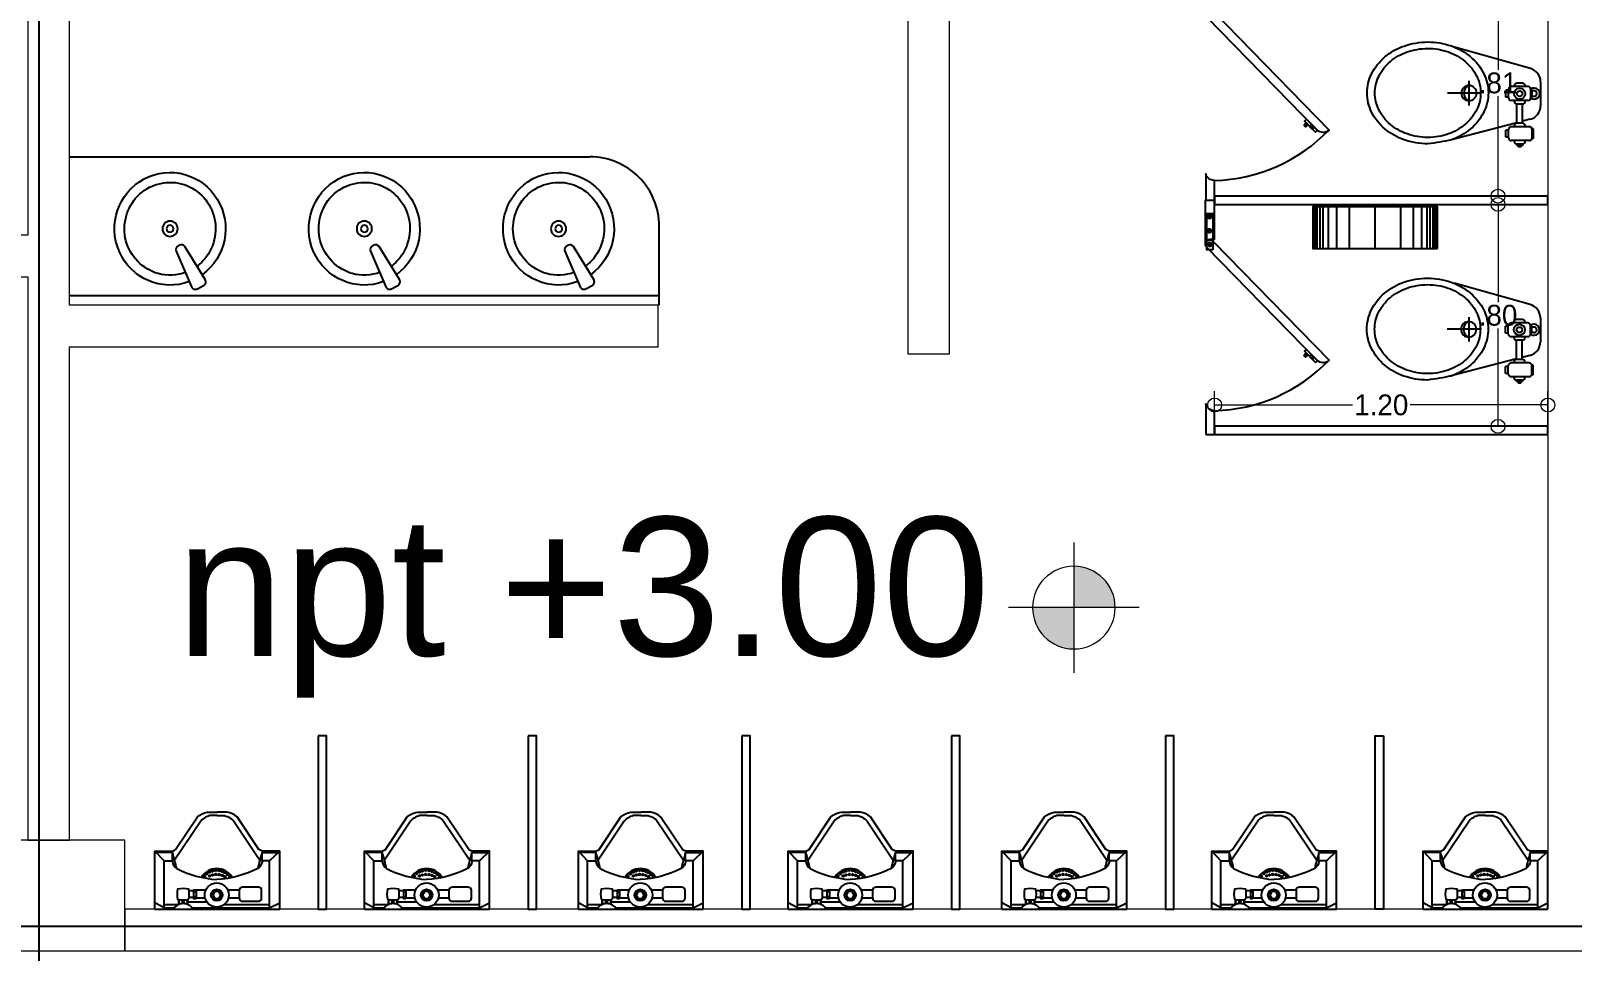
# Model space of a CAD drawing. Header units: millimetres. Extents: x 744843 to 745492, y 2520966 to 2521458.
# Drawn here: x 745448.26 to 745453.82, y 2521101.43 to 2521104.75 of the extents above; entities that cross this region are included whole.
import ezdxf

# ---------------------------------------------------------------- set-up
doc = ezdxf.new("R2010")
doc.units = ezdxf.units.MM
doc.header["$PDMODE"] = 35
doc.header["$PDSIZE"] = 1
for name, color, linetype, lineweight in [('A-Columnas_Secun', 74, 'Continuous', 20), ('A_Cotas_Interiores', 8, 'Continuous', 20), ('A_Muros', 30, 'Continuous', 20), ('A_Niveles', 1, 'Continuous', 20), ('A_Textos', 4, 'Continuous', 20)]:
    doc.layers.add(name, color=color, linetype=linetype, lineweight=lineweight)
for name, color, linetype in [('A_Ejes', 8, 'Continuous'), ('A_Mamparas de Baño', 43, 'Continuous'), ('A_Muebles_fijos', 8, 'Continuous')]:
    doc.layers.add(name, color=color, linetype=linetype)
doc.styles.add('Arial', font='arial.ttf', dxfattribs={"height": 1})
doc.dimstyles.new('EJES', dxfattribs={"dimtxt": 0.25, "dimasz": 0.25, "dimexe": 0.5, "dimexo": 0.25, "dimgap": 0.01, "dimtad": 0, "dimtih": 1, "dimtoh": 1, "dimzin": 4, "dimdsep": 46, "dimtxsty": 'Standard', "dimblk": 'ORIGIN', "dimcen": 0.09, "dimclrd": 8, "dimclre": 8, "dimclrt": 4, "dimadec": 1, "dimazin": 0, "dimtfac": 1, "dimtofl": 0, "dimtmove": 2, "dimatfit": 3, "dimfxl": 0.15, "dimtolj": 1, "dimtzin": 0, "dimlwd": -1, "dimlwe": -1, "dimarcsym": 0})

# ---------------------------------------------------------------- blocks, each defined once
blk = doc.blocks.new('MINGIT')
at = {"layer": 'A_Muebles_fijos'}
for p, q in [((0, 0.2246345831699602), (0, -0.2253654168300382)), ((0.005369542462004162, 0.1913013761150165), (0.02317822662461122, 0.2246345831699602)), ((0.209539640283106, 0.2246345831699602), (0.1741517595040737, 0.1913013761150165)), ((0.005369542462004162, 0.1913013761150165), (0.005369542462004159, 0.1538509522983061)), ((0.0169736821239308, 0.1913013761150165), (0.0169736821239308, 0.1389620768631553)), ((0.2051326990647118, 0.1610936790566821), (0.2051326990647118, 0.2220579225483319)), ((0.209539640283106, 0.1694464220140279), (0.20513269906498, 0.1610936790566821)), ((0.01720861781220573, 0.1384341105555628), (0.03532148158782959, 0.138434110555563)), ((0.01771526491148926, 0.1372195367591027), (0.03532148158782959, 0.1372195367591028)), ((0.02045996857934206, 0.1253539681135453), (0.03405200070130547, 0.1253539681135453)), ((0.02045996857934229, 0.1192487841164914), (0.03405200070130547, 0.1192487841164914)), ((0.1741517595040737, 0.1610936790566821), (0.2051326990647118, 0.1610936790566821)), ((0.005369542462004159, 0.09075179993172744), (0.005369542462004162, 0.001301376115016573)), ((0.0100000000000001, 0.0971392028878203), (0.009999999999999992, 0.09713920288782019)), ((0.01720861781220538, 0.10616864167447), (0.03532148158782959, 0.1061686416744702)), ((0.01771526491148904, 0.1073832154709303), (0.03532148158782959, 0.1073832154709303)), ((0.02697368212393079, 0.1056406753668783), (0.02697368212393081, 0.03726211445683281)), ((0.0397198241206123, 0.043159875075515), (0.0397198241206123, 0.07615443126778654)), ((0.04040622079018323, 0.07615443126778654), (0.04040622079018323, 0.08381714914569993)), ((0.04208825202669945, 0.08381714914569993), (0.04208825202669945, 0.101046028197551)), ((0.04451609625062573, 0.07615443126778654), (0.04451609625062573, 0.08381714914569993)), ((0.06344765974594839, 0.07615443126778654), (0.06344765974594839, 0.08381714914569993)), ((0.06699999999999999, 0.08381714914569993), (0.06699999999999999, 0.101046028197551)), ((0.06755753520639, 0.07615443126778654), (0.06755753520639, 0.08381714914569993)), ((0.06834183943001708, 0.04128520772444322), (0.06834183943001708, 0.07615443126778654)), ((0.005369542462004162, 0.001301376115016573), (0.005369542462004162, -0.1886986238849834)), ((0.01697368212393079, -0.02526243951789975), (0.0169736821239308, -0.1886986238849834)), ((0.0397198241206123, -0.07916508136459022), (0.03971982412061228, -0.04055712284548185)), ((0.06834183943001708, -0.07913801543756205), (0.06834183943001709, -0.03868245549441007)), ((0.1741517595040737, -0.1618245127167601), (0.2051326990647118, -0.1618245127167601)), ((0.2051326990647118, -0.1618245127167601), (0.2051326990647118, -0.2227887562084099)), ((0.209539640283106, -0.1701772556741059), (0.20513269906498, -0.1618245127167601)), ((0.005369542462004162, -0.1886986238849833), (0.02317822662461122, -0.2253654168300382)), ((0.209539640283106, -0.2253654168300382), (0.1741517595040737, -0.1886986238849834))]:
    blk.add_line(p, q, dxfattribs=at)
for points in [[(0, 0.2246345831699602), (0.209539640283106, 0.2246345831699602), (0.209539640283106, 0.1694464220140279, 0.2102343940416156), (0.2155650064119239, 0.1495392838246662), (0.3330447126646856, 0.07097962922337009, -0.1265225922245264), (0.3499999999999996, 0.03548511851759562), (0.3499999999999996, -0.0003654168300389893)], [(0, 0.1913013761150165), (0.1741517595040737, 0.1913013761150165), (0.1741517595040737, 0.1610936790566821), (0.171, 0.1610936790566821, 0.20320085710999), (0.1467485434650939, 0.145723927763326, 0.09934627483768077), (0.1071885292819617, 0.001301376115016573, 6.040532888921631)], [(0.3385650419188533, -0.0003654168300389893), (0.3385650419188533, 0.02029493033050433, 0.1730198413151819), (0.3180609908108352, 0.0589445383315027), (0.1771692137111812, 0.1531015475815722)], [(0, -0.1886986238849834), (0.1741517595040737, -0.1886986238849834), (0.1741517595040737, -0.1618245127167601), (0.171, -0.1618245127167601, -0.20320085710999), (0.1467485434650939, -0.146454761423404, -0.1029455760712306), (0.1071885292819617, 0.001301376115016573, -6.040532888921631)], [(0, -0.2253654168300382), (0.209539640283106, -0.2253654168300382), (0.209539640283106, -0.1701772556741059, -0.2102343940416156), (0.2155650064119239, -0.1502701174847442), (0.3330447126646856, -0.07171046288344807, 0.1265225922245264), (0.3499999999999996, -0.03621595217767359), (0.3499999999999996, -0.0003654168300389893)], [(0.3385650419188533, -0.0003654168300389893), (0.3385650419188533, -0.02102576399058231, -0.1730198413151819), (0.3180609908108352, -0.05967537199158068), (0.1771692137111812, -0.1538323812416502)]]:
    blk.add_lwpolyline(points, format="xyb", dxfattribs=at)
for points in [[(0.0361397309546108, 0.1018000181652122, 0.07539622650638099), (0.07294852107208864, 0.1018000181652122, 0.0800577537104873), (0.07294852107208864, 0.1428027340648209, 0.08594633118016352), (0.0361397309546108, 0.1428027340648209, 0.1041178647785644), (0.0361397309546108, 0.1018000181652122)], [(0.07994371567247321, -0.1486986238849834), (0.07994371567247321, -0.09073989168001728, 0.4142135623730945), (0.0683418394300162, -0.07913801543756205), (0.04051184590511735, -0.07913801543756205, 0.4142135623730883), (0.02890996966266034, -0.09073989168001728), (0.02890996966266034, -0.1486986238849834, 0.4142135623730948), (0.04051184590511735, -0.1603005001274387), (0.0683418394300162, -0.1603005001274422, 0.4142135623731026)]]:
    blk.add_lwpolyline(points, format="xyb", close=True, dxfattribs=at)
for points in [[(0.03725308639907325, 0.07615443126778654), (0.03725308639907325, 0.08381714914569993), (0.07071066959750087, 0.08381714914569993), (0.07071066959750087, 0.07615443126778654)], [(0.05135060217938107, 0.01572585340237642), (0.03885863841221564, 0.00851361475869472), (0.03885863841221564, -0.005910862528661576), (0.05135060217938107, -0.01312310117234328), (0.06384256594654562, -0.005910862528661576), (0.06384256594654562, 0.00851361475869472)]]:
    blk.add_lwpolyline(points, close=True, dxfattribs=at)
for centre, radius in [((0.05135060217938107, 0.001301376115016573), 0.04344431992192291), ((0.05135060217938107, 0.001301376115016573), 0.02094403933927975), ((0.05135060217938107, 0.001301376115016573), 0.01758310564695907), ((0.1197310221555146, 0.02667478290229974), 0.003), ((0.1200844801470465, 0.0457775867211343), 0.002999999999999999), ((0.123472181229127, 0.01655298587870935), 0.003), ((0.125396513061825, 0.004495465850110736), 0.003), ((0.1283528346134739, 0.03697748985930915), 0.003), ((0.1346505818073508, 0.02667478290229974), 0.003), ((0.1383917408809631, 0.01655298587870935), 0.003), ((0.1403160727136611, 0.004495465850110736), 0.003), ((0.1167508271903556, -0.04585623256873306), 0.002999999999999999), ((0.1177469521646245, -0.02786236099528994), 0.003), ((0.1222137131040186, -0.01803916941051775), 0.003), ((0.1248113280267195, -0.007565419226643999), 0.003), ((0.1256367755165423, -0.03768021197774052), 0.003), ((0.1326665118164606, -0.02786236099528994), 0.003), ((0.1371332727558547, -0.01803916941051775), 0.003), ((0.1397308876785556, -0.007565419226643999), 0.003)]:
    blk.add_circle(centre, radius, dxfattribs=at)
for centre, radius, start, end in [((-0.01975686792350476, 0.1223013761150168), 0.04033252107426701, 299.3306944320528, 60.66930556794681), ((-0.01390224432079123, 0.8745535501453318), 0.7463251932487088, 282.4305319102271, 287.0666889855602), ((0.08156517530906854, 0.001301376115016795), 0.06496217427420088, 301.7545607955694, 57.79255431661726), ((-0.01390224432079123, -0.8752843838054097), 0.7463251932487088, 72.93331101443978, 77.56946808977287)]:
    blk.add_arc(centre, radius, start, end, dxfattribs=at)
blk = doc.blocks.new('niveles')
at = {"layer": 'A_Niveles'}
h = blk.add_hatch(color=256, dxfattribs=at)
h.paths.add_polyline_path([(-0.4383139003582898, 0.1738469321280718), (-0.2893174949567765, 0.1738469321280718), (-0.2893174949567765, 0.3228433375295851, 0.4142135623730951)])
h.paths.add_polyline_path([(-0.1403210895552633, 0.1738469321280718), (-0.2893174949567765, 0.1738469321280718), (-0.2893174949567765, 0.02485052672655855, 0.414213562373095)])
for p, q in [((-0.2893174949567765, 0.4091083379462361), (-0.2893174949567765, -0.06141447369009256)), ((-0.5246079820208251, 0.1738469321280718), (-0.05402700789272785, 0.1738469321280718)), ((-0.4792100731283426, 0.1738469321280718), (-0.0939138752873987, 0.1738469321280718))]:
    blk.add_line(p, q, dxfattribs=at)
blk.add_circle((-0.2893174949567765, 0.1738469321280718), 0.1489964054015132, dxfattribs=at)
at = {"layer": 'A_Textos', "ltscale": 0.0065, "width": 1.2}
blk.add_attdef('NIVEL', (0, 0), '', height=0.3, dxfattribs=at)
blk = doc.blocks.new('Porta_rollo_planta')
at = {"layer": 'A_Muebles_fijos'}
for p, q in [((0.004294411046430469, -0.1499999999068677), (0.004294411279261112, -4.656612873077393e-10)), ((0.009457122418098152, -0.1499999999068677), (0.009457122650928795, -4.656612873077393e-10)), ((0.01655583677347749, -0.1499999999068677), (0.01655583700630814, -4.656612873077393e-10)), ((0.02623588847927749, -0.1499999999068677), (0.02623588871210814, -4.656612873077393e-10)), ((0.03720664547290653, -0.1499999999068677), (0.03720664570573717, -4.656612873077393e-10)), ((0.0565667855553329, -0.1499999999068677), (0.05656678578816354, -4.656612873077393e-10)), ((0.08689768251497298, -0.1499999999068677), (0.08689768274780363, -4.656612873077393e-10)), ((0.1320713059976697, -0.1499999999068677), (0.1320713062305003, -4.656612873077393e-10)), ((0.2250000000931323, -0.1499999999068677), (0.2250000003259629, -4.656612873077393e-10)), ((0.3179286941885948, -0.1499999999068677), (0.3179286939557642, -4.656612873077393e-10)), ((0.3631023176712915, -0.1499999999068677), (0.3631023174384609, -4.656612873077393e-10)), ((0.3934332146309316, -0.1499999999068677), (0.393433214398101, -4.656612873077393e-10)), ((0.412793354713358, -0.1499999999068677), (0.4127933544805273, -4.656612873077393e-10)), ((0.423764111706987, -0.1499999999068677), (0.4237641114741564, -4.656612873077393e-10)), ((0.433444163412787, -0.1499999999068677), (0.4334441631799564, -4.656612873077393e-10)), ((0.4405428777681664, -0.1499999999068677), (0.4405428775353357, -4.656612873077393e-10)), ((0.445705589139834, -0.1499999999068677), (0.4457055889070034, -4.656612873077393e-10))]:
    blk.add_line(p, q, dxfattribs=at)
at = {"layer": 'A_Muebles_fijos', "ltscale": 0.0065}
blk.add_lwpolyline([(0.4500000000698492, -0.1499999999068677), (0.4500000000698492, 0), (0, 0), (0, -0.1499999999068677)], close=True, dxfattribs=at)
blk = doc.blocks.new('MUBA03PL')
at = {"layer": 'A_Muebles_fijos', "linetype": 'ByBlock'}
for p, q in [((-0.007945202818234805, 0.164857285816037), (-0.007945202818234694, 0.1673572858160369)), ((0.002054797181765315, 0.1823572858160371), (0.02205479718176555, 0.1823572858160371)), ((0.002054797181765426, 0.1773572858160369), (0.002054797181765426, 0.1823572858160371)), ((0.002054797181765315, 0.1773572858160369), (0.02205479718176555, 0.1773572858160369)), ((0.007054797181765431, 0.1823572858160371), (0.007054797181765431, 0.1873572858160369)), ((0.007054797181765431, 0.1873572858160369), (0.01705479718176555, 0.1873572858160369)), ((0.01705479718176555, 0.1823572858160371), (0.01705479718176555, 0.1873572858160369)), ((0.02205479718176544, 0.1773572858160369), (0.02205479718176544, 0.1823572858160371)), ((0.03205479718176545, 0.164857285816037), (0.03205479718176556, 0.167357285816037)), ((-0.03794520281823461, 0.1573572858160371), (-0.0329452028182346, 0.1573572858160371)), ((-0.03794520281823461, 0.1573572858160371), (-0.03794520281823466, 0.122357285816037)), ((-0.03794520281823466, 0.122357285816037), (-0.0329452028182346, 0.122357285816037)), ((-0.0329452028182346, 0.1548572858160371), (-0.0329452028182346, 0.1248572858160372)), ((-0.0229452028182346, 0.1648572858160371), (0.04205479718176534, 0.1648572858160371)), ((-0.0229452028182346, 0.1148572858160372), (0.04205479718176534, 0.1148572858160372)), ((-0.007945202818234805, 0.1148572858160372), (-0.007945202818234694, 0.1123572858160372)), ((0.03205479718176545, 0.1148572858160372), (0.03205479718176556, 0.112357285816037)), ((0.05205479718176535, 0.1548572858160371), (0.05205479718176535, 0.1248572858160371)), ((0.05205479718176535, 0.152357285816037), (0.06205479718176537, 0.152357285816037)), ((0.05205479718176535, 0.1273572858160371), (0.06205479718176537, 0.1273572858160371)), ((0.06205479718176537, 0.152357285816037), (0.06205479718176537, 0.1273572858160371)), ((0.002054797181765426, 0.1023572858160372), (0.002054797181765426, 0.03289141311595196)), ((0.002054797181765315, 0.1023572858160372), (0.02205479718176555, 0.1023572858160372)), ((0.02205479718176544, 0.1023572858160372), (0.02205479718176544, 0.03289141311595196)), ((-0.04033059170738295, 0.005383637130419887), (-0.03294520281823465, 0.005383637130419887)), ((-0.03294520281823466, 0.007891413115952046), (-0.02794520281823466, 0.007891413115952046)), ((-0.03294520281823466, 0.007891413115952046), (-0.03294520281823466, -0.01710858688404809)), ((-0.02794520281823466, 0.01039141311595199), (-0.02794520281823466, -0.01960858688404803)), ((-0.01794520281823459, 0.020391413115952), (0.04205479718176535, 0.020391413115952)), ((-0.007945202818234805, 0.020391413115952), (-0.007945202818234694, 0.02289141311595195)), ((0.002054797181765315, 0.03289141311595196), (0.02205479718176555, 0.03289141311595196)), ((0.03205479718176545, 0.020391413115952), (0.03205479718176556, 0.02289141311595195)), ((0.0520547971817653, 0.01039141311595199), (0.0520547971817653, -0.01960858688404803)), ((0.0520547971817653, 0.007891413115952046), (0.06205479718176531, 0.007891413115952046)), ((0.06205479718176531, 0.007891413115952046), (0.06205479718176531, -0.01710858688404809)), ((-0.04033059170738295, -0.01459530512613914), (-0.03294520281823465, -0.01459530512613914)), ((-0.03294520281823466, -0.01710858688404809), (-0.02794520281823466, -0.01710858688404809)), ((-0.01794520281823465, -0.02960858688404804), (0.0420547971817653, -0.02960858688404804)), ((-0.007945202818234805, -0.02960858688404804), (-0.007945202818234694, -0.03210858688404799)), ((0.002054797181765315, -0.042108586884048), (0.02205479718176555, -0.042108586884048)), ((0.03205479718176545, -0.02960858688404804), (0.03205479718176556, -0.03210858688404799)), ((0.0520547971817653, -0.01710858688404809), (0.06205479718176531, -0.01710858688404809))]:
    blk.add_line(p, q, dxfattribs=at)
at = {"layer": 'A_Muebles_fijos'}
for p, q in [((0.02205479718176544, 0.1003546987438531), (0.2627113941016618, 0.1630190134186776)), ((-0.0260131474980999, 0.08783833788051987), (0.002054797181765426, 0.09514692006860795)), ((-0.06332253236307323, -0.04728450974337106), (-0.06341380049320831, 0.03939915457505696)), ((0.1949185613753887, -0.05064343990837997), (0.1948251263136989, 0.03809821249026824)), ((0.1558456998915828, -0.006272613708999564), (0.2718705232503356, -0.006272613708999564)), ((-0.02681453998927158, -0.0953771297438128), (0.2474384538254711, -0.1722323705303935))]:
    blk.add_line(p, q, dxfattribs=at)
at = {"layer": 'A_Muebles_fijos', "linetype": 'ByBlock'}
for radius in [0.01999999999999998, 0.01000000000000001]:
    blk.add_circle((0.01205479718176527, -0.004608586884048131), radius, dxfattribs=at)
for centre, radius, start, end in [((0.002054797181765315, 0.1673572858160369), 0.01, 89.99999999999999, 180), ((0.02205479718176555, 0.1673572858160369), 0.01, 4.80263756900991e-13, 89.99999999999999), ((-0.0229452028182346, 0.1548572858160371), 0.01, 89.99999999999999, 180), ((-0.0229452028182346, 0.1248572858160372), 0.01, 180, 270), ((0.002054797181765315, 0.1123572858160372), 0.01, 180, 270), ((0.02205479718176555, 0.1123572858160372), 0.01, 270, 359.9999999999995), ((0.04205479718176534, 0.1548572858160371), 0.01, 0, 89.99999999999999), ((0.04205479718176534, 0.1248572858160371), 0.01, 270, 0), ((-0.04033059170738295, -0.004616362869580122), 0.01999999999999998, 51.65327969994375, 308.3504200393738), ((-0.04033059170738295, -0.004616362869580122), 0.01000000000000001, 90, 273.7189452542223), ((-0.01794520281823465, 0.01039141311595199), 0.01, 89.99999999999999, 180), ((0.002054797181765315, 0.02289141311595195), 0.01, 89.99999999999999, 180), ((0.02205479718176555, 0.02289141311595195), 0.01, 4.80263756900991e-13, 89.99999999999999), ((0.0420547971817653, 0.01039141311595199), 0.01, 0, 89.99999999999999), ((-0.01794520281823465, -0.01960858688404803), 0.01, 180, 270), ((0.002054797181765315, -0.03210858688404799), 0.01, 180, 270), ((0.02205479718176555, -0.03210858688404799), 0.01, 270, 359.9999999999996), ((0.0420547971817653, -0.01960858688404803), 0.01, 270, 0)]:
    blk.add_arc(centre, radius, start, end, dxfattribs=at)
at = {"layer": 'A_Muebles_fijos'}
for centre, radius, start, end in [((-0.01341382820747745, 0.03945179891137113), 0.05, 104.5950874527619, 180.0603259768673), ((0.184524810032121, -0.0062835079815473), 0.02933330356188307, 290.715344643524, 69.40530744194986), ((-0.01332256007734237, -0.04723186540705691), 0.05, 180.0603259768673, 254.3452777618358)]:
    blk.add_arc(centre, radius, start, end, dxfattribs=at)
at = {"layer": 'A_Muebles_fijos', "extrusion": (0, 0, -1)}
for centre, major_axis, ratio, start_param, end_param in [((0.4730938529719609, -0.8452744620713858), (-0.7283366307909107, -0.728336630790911), 0.9999999907021602, 2.145677627044654, 2.229610440056562), ((0.3433301478981051, -0.08269839285421055), (-0.1832865381940543, -0.1832865381940544), 0.9999999979639703, 2.355141601346871, 2.690136730501941), ((0.3105746694964368, -0.02215379819753449), (0.1338062642621465, -0.1338062642621465), 0.9999999983652426, 2.813062286539549, 3.227028665452437), ((0.3304073725485254, -0.04570182197275441), (0.1555760314809, -0.1555760314808999), 0.9999999966326925, 3.227028665934461, 3.590942801391618), ((0.3321140755324635, -0.04052650712909978), (-0.1356912155599463, -0.1356912155599464), 0.9999999975892566, 1.655624390025488, 2.019763085370978), ((0.3433194806457508, -0.07256696111070793), (-0.1596927967913729, -0.159692796791373), 0.9999999985371989, 2.019763085762261, 2.35514160160132), ((0.3433194806457508, -0.07256696111070793), (-0.1596927964754583, -0.1596927964754584), 0.9999999999735457, 2.355141602319492, 2.690520118345571), ((0.3544573908329952, -0.04050298192086499), (-0.1356912152448646, -0.1356912152448647), 0.9999999989022021, 2.690520117912109, 3.054658814408185), ((0.3759580604855913, -0.02208495716112535), (0.133806264363742, -0.133806264363742), 0.9999999993430027, 4.624847192727369, 5.038813570977103), ((0.2799831939519394, -0.007116444115665366), (-0.1097027336416219, -0.109702733641622), 0.9999999992025753, 0.7843452757709377, 1.242265960643167), ((0.3149161785732034, -0.02013205288457554), (0.1168272094052414, -0.1168272094052413), 0.9999999991285307, 2.812573068989725, 3.226420716957982), ((0.3716123036465618, -0.02007235790151041), (0.1168272097048319, -0.1168272097048318), 0.9999999975583393, 4.625455141423581, 5.039302787534082), ((0.4065178028431732, -0.006983217490044047), (-0.1097027335149631, -0.1097027335149631), 0.9999999993706251, 3.468017244253223, 3.925937929276904), ((0.2883868975223053, -0.007107596085545231), (0.09592937184290672, -0.09592937184290669), 0.9999999988332957, 2.355141601623339, 2.812573068954697), ((0.194871843898018, -0.006272613708999564), (-0.01940852226107381, -0.01940852226107382), 0.9999999970009227, 4.712388978885151, 10.99557428606474), ((0.3981140993892226, -0.006992065520164181), (0.0959293720210988, -0.09592937202109876), 0.9999999996812432, 5.039302788123447, 5.496734255637105), ((0.2883868975223053, -0.007107596085545231), (-0.09592937184925979, -0.09592937184925986), 0.9999999993349574, 0.3269138088074341, 0.7843452757443146), ((0.4065178028431732, -0.006983217490044047), (-0.1097027336564993, -0.1097027336564994), 0.9999999992042511, 3.92593792936009, 4.383858614149694), ((0.3105429364259366, 0.007985295089754652), (0.1338062646021851, -0.1338062646021851), 0.9999999979794557, 1.48325453886102, 1.897220916489769), ((0.3148886931485507, 0.005972696295800994), (-0.116827209371956, -0.116827209371956), 0.9999999996009404, -0.08693383875372485, 0.3269138086451402), ((0.3715848183383245, 0.006032390813204835), (-0.1168272097376901, -0.1168272097376902), 0.9999999971155697, 4.383369397565613, 4.797217043435799), ((0.3759263274150911, 0.008054136591825078), (-0.1338062644228365, -0.1338062644228365), 0.9999999991559471, 4.383858614643572, 4.797824992432891), ((0.3303260087159473, 0.03157502954346258), (0.1555760328729453, -0.1555760328729452), 0.9999999913887098, 1.119340407866279, 1.483254539749225), ((0.3320436059621173, 0.02640332031515558), (-0.1356912151719567, -0.1356912151719568), 0.9999999990756723, -0.4510725355538303, -0.08693383889264572), ((0.3431815162657771, 0.05846729903933723), (-0.1596927958941701, -0.1596927958941702), 0.9999999985112853, -0.7864510518725603, -0.4510725356487646), ((0.3431815162657771, 0.05846729903933723), (0.1596927959293301, -0.1596927959293301), 0.9999999998339548, 0.448966759555751, 0.7843452757497144), ((0.354386921262649, 0.02642684505772908), (0.1356912151177428, -0.1356912151177427), 0.9999999897916193, 0.08482806378889209, 0.4489667633101463), ((0.3431708488970074, 0.06859873124850113), (0.1832865396773095, -0.1832865396773094), 0.9999999968286647, 0.7843452771556515, 1.119340405751284), ((0.3431708488970074, 0.06859873124850113), (0.1832865382600372, -0.1832865382600371), 0.9999999988987636, 0.4493501469668698, 0.7843452761206043)]:
    blk.add_ellipse(centre, major_axis=major_axis, ratio=ratio, start_param=start_param, end_param=end_param, dxfattribs=at)
at = {"layer": 'A_Muebles_fijos', "extrusion": (0, 0, -0.9999999999999998)}
for centre, major_axis, ratio, start_param, end_param in [((0.3561749881955806, -0.04567469161483328), (-0.1555760314498242, -0.1555760314498243), 0.9999999965482356, 2.69013672992562, 3.054050865493487), ((0.3981140993892226, -0.006992065520164181), (-0.09592937199169634, -0.09592937199169642), 0.9999999993788391, 3.925937929312166, 4.383369396296293), ((0.3560936242465872, 0.031602160367045), (-0.1555760323957658, -0.1555760323957659), 0.9999999943684958, -1.485360315215316, -1.121446182339457)]:
    blk.add_ellipse(centre, major_axis=major_axis, ratio=ratio, start_param=start_param, end_param=end_param, dxfattribs=at)
at = {"layer": 'A_Muebles_fijos', "extrusion": (0, 0, -0.9999999999999999)}
blk.add_ellipse((0.2799831939519394, -0.007116444115665366), major_axis=(-0.1097027335683896, -0.1097027335683897), ratio=0.9999999997562181, start_param=0.3264245905463146, end_param=0.7843452754941169, dxfattribs=at)
blk = doc.blocks.new('_Origin')
at = {"color": 0, "linetype": 'ByBlock', "lineweight": -2}
blk.add_line((0, 0), (-1, 0), dxfattribs=at)
blk.add_circle((0, 0), 0.5, dxfattribs=at)
blk = doc.blocks.new('*D163')
at = {"layer": 'A_Cotas_Interiores', "color": 8, "transparency": 16777216}
for p, q in [((745453.7039063846, 2521104.970897268), (745453.4991853837, 2521104.970897268)), ((745453.5491853837, 2521104.920897268), (745453.5491853837, 2521104.610897269)), ((745453.5491853837, 2521104.205897269), (745453.5491853837, 2521104.515897269)), ((745453.7039063792, 2521104.155897269), (745453.4991853837, 2521104.155897269))]:
    blk.add_line(p, q, dxfattribs=at)
at = {"layer": 'Defpoints', "color": 0, "transparency": 16777216}
for p in [(745453.7289063847, 2521104.970897268), (745453.5491853837, 2521104.155897269), (745453.7289063792, 2521104.155897269)]:
    blk.add_point(p, dxfattribs=at)
at = {"layer": 'A_Cotas_Interiores', "color": 8, "transparency": 16777216, "xscale": 0.05, "yscale": 0.05, "zscale": 0.05}
for p, rotation in [((745453.5491853837, 2521104.970897268), 90), ((745453.5491853837, 2521104.155897269), 270)]:
    blk.add_blockref('_Origin', p, dxfattribs=dict(at, rotation=rotation))
at = {"layer": 'A_Cotas_Interiores', "color": 4, "transparency": 16777216, "insert": (745453.5491853833, 2521104.563397269), "char_height": 0.075, "attachment_point": 5}
blk.add_mtext('\\A1;.81', dxfattribs=at)
blk = doc.blocks.new('*D158')
at = {"layer": 'A_Cotas_Interiores', "color": 8, "transparency": 16777216}
for p, q in [((745452.5281169142, 2521103.32089727), (745452.5281169142, 2521103.452818528)), ((745453.7289063846, 2521103.32089727), (745453.7289063846, 2521103.452818528)), ((745452.5781169143, 2521103.402818528), (745453.0247616493, 2521103.402818528)), ((745453.6789063845, 2521103.402818528), (745453.2322616493, 2521103.402818528))]:
    blk.add_line(p, q, dxfattribs=at)
at = {"layer": 'Defpoints', "color": 0, "transparency": 16777216}
for p in [(745453.7289063846, 2521103.402818528), (745452.5281169142, 2521103.29589727), (745453.7289063846, 2521103.29589727)]:
    blk.add_point(p, dxfattribs=at)
at = {"layer": 'A_Cotas_Interiores', "color": 8, "transparency": 16777216, "xscale": 0.05, "yscale": 0.05, "zscale": 0.05, "rotation": 180}
blk.add_blockref('_Origin', (745452.5281169142, 2521103.402818528), dxfattribs=at)
at = {"layer": 'A_Cotas_Interiores', "color": 8, "transparency": 16777216, "xscale": 0.05, "yscale": 0.05, "zscale": 0.05}
blk.add_blockref('_Origin', (745453.7289063846, 2521103.402818528), dxfattribs=at)
at = {"layer": 'A_Cotas_Interiores', "color": 4, "transparency": 16777216, "insert": (745453.1285116493, 2521103.402818528), "char_height": 0.075, "attachment_point": 5}
blk.add_mtext('\\A1;1.20', dxfattribs=at)
blk = doc.blocks.new('A-Mamparas_80_120')
at = {"layer": 'A_Mamparas de Baño', "color": 8}
for p, q in [((0.3567067396361381, 0.28211873723194), (0.3645466673187912, 0.2897806009277701)), ((0.3813207561615855, 0.2883256678469479), (0.3741689373273402, 0.2813362842425704))]:
    blk.add_line(p, q, dxfattribs=at)
at = {"layer": 'A_Mamparas de Baño', "ltscale": 0.0065}
for points in [[(-0.0007004152284935117, 0.6919757248833776), (-0.0007004155777394772, 0.6919757248833776), (-0.0007004144135862589, 0.8449999988079071), (0.03054958558641374, 0.8449999988079071), (0.0305495853535831, 0.7054182044230402, -0.4142135617568543), (0.02804958540946245, 0.7029182044789195), (0.01492711645551026, 0.7029182040132582)], [(0.00332109013106674, 0.6750010377727449, -1.037268795555563), (0.02621664979960769, 0.6962840449996293), (0.4447649645153433, 0.2680085757747293, -0.4142135623730951), (0.4005737057887018, 0.2685161838307977), (0.003321091062389314, 0.6750010387040675)], [(0, 0), (0.03124999988358468, -4.656612873077393e-10, 0.414213562373095), (0.03124999988358468, -4.656612873077393e-10), (0.03124999988358468, 0.02128624264150858), (0.03124999953433871, 0.08629874885082245, -0.3428375220750749), (0, 0.1105800592340529), (0, 0)]]:
    blk.add_lwpolyline(points, format="xyb", dxfattribs=at)
at = {"layer": 'A_Mamparas de Baño', "color": 8}
for points in [[(0.02514199027791619, 0.6659521171823144), (0.003444067784585059, 0.6659521171823144), (0.003444067784585059, 0.79683688422665), (0.02514199027791619, 0.79683688422665)], [(0.3950012698769569, 0.2600198034197092), (0.4021530877798796, 0.267009187489748), (0.3626641840673983, 0.3074158225208521), (0.3555123647674918, 0.3004264384508133)], [(0.3950012698769569, 0.2600198034197092), (0.4021530875470489, 0.2670091870240867), (0.3813207554630935, 0.2883256673812866), (0.3741689373273402, 0.2813362842425704)]]:
    blk.add_lwpolyline(points, close=True, dxfattribs=at)
at = {"layer": 'A_Mamparas de Baño', "color": 8, "ltscale": 0.0065}
blk.add_lwpolyline([(0.01492711645551026, 0.7029182040132582, 0.3154250637633644), (-0.0007004155777394772, 0.6919757248833776)], format="xyb", dxfattribs=at)
at = {"layer": 'A_Mamparas de Baño', "color": 8}
for points in [[(0.3537314035929739, 0.2851632214151323, 0.1359013355077227), (0.3611700301989913, 0.2946664532646537), (0.3611700301989913, 0.2946664532646537), (0.3693536682985723, 0.2862926265224814, 0.1359013354759165), (0.3596820752136409, 0.2790742535144091)], [(0.3567067396361381, 0.28211873723194, -0.1296620222317562), (0.3614766160026193, 0.2929220017977059), (0.3676167179364711, 0.2866392014548182, -0.1296619928803483), (0.3567067396361381, 0.28211873723194)]]:
    blk.add_lwpolyline(points, format="xyb", close=True, dxfattribs=at)
at = {"layer": 'A_Mamparas de Baño', "ltscale": 0.0065}
blk.add_lwpolyline([(0.0319072975544259, -4.656612873077393e-10), (1.232696767896414, -4.656612873077393e-10), (1.232696765218861, 0.02999999932944775), (0.0319072975544259, 0.02999999932944775)], close=True, dxfattribs=at)
at = {"layer": 'A_Mamparas de Baño', "color": 8}
for centre, radius in [((0.01345687336288393, 0.7858077986165881), 0.007436412641554412), ((0.01345687336288393, 0.7858077986165881), 0.004000000004656613), ((0.01345687336288393, 0.7345387265086174), 0.007436412641554412), ((0.01345687336288393, 0.7345387265086174), 0.004000000004656613), ((0.01492458523716778, 0.6854832265526056), 0.007436412641554412), ((0.01492458523716778, 0.6854832265526056), 0.004000000004656613), ((0.3853613929823041, 0.2770374198444188), 0.004000000004656611)]:
    blk.add_circle(centre, radius, dxfattribs=at)
blk.add_arc((0.01580416201613843, 0.6797208315692842), 0.5936230640352138, 271.4909818073023, 316.1783317938557, dxfattribs=at)
blk = doc.blocks.new('*D164')
at = {"layer": 'A_Cotas_Interiores', "color": 8, "transparency": 16777216}
for p, q in [((745453.7039063819, 2521104.125897269), (745453.4991853837, 2521104.125897269)), ((745453.5491853837, 2521104.075897269), (745453.5491853837, 2521103.773397269)), ((745453.5491853837, 2521103.375897269), (745453.5491853837, 2521103.678397269)), ((745453.7039063819, 2521103.325897269), (745453.4991853837, 2521103.325897269))]:
    blk.add_line(p, q, dxfattribs=at)
at = {"layer": 'Defpoints', "color": 0, "transparency": 16777216}
for p in [(745453.7289063819, 2521104.125897269), (745453.5491853837, 2521103.325897269), (745453.7289063819, 2521103.325897269)]:
    blk.add_point(p, dxfattribs=at)
at = {"layer": 'A_Cotas_Interiores', "color": 8, "transparency": 16777216, "xscale": 0.05, "yscale": 0.05, "zscale": 0.05}
for p, rotation in [((745453.5491853837, 2521104.125897269), 90), ((745453.5491853837, 2521103.325897269), 270)]:
    blk.add_blockref('_Origin', p, dxfattribs=dict(at, rotation=rotation))
at = {"layer": 'A_Cotas_Interiores', "color": 4, "transparency": 16777216, "insert": (745453.5491853833, 2521103.725897269), "char_height": 0.075, "attachment_point": 5}
blk.add_mtext('\\A1;.80', dxfattribs=at)
blk = doc.blocks.new('lavabo_d')
at = {"layer": 'A_Muebles_fijos'}
blk.add_lwpolyline([(0.1206546174346674, 0.2052571751652752, -0.4408869904041248), (0.1264875541902156, 0.1834479463786198), (0.053211973228069, 0.06451479091263883, -0.38803382916706), (0.03328632493096997, 0.05918561950397674), (0.02928648660640975, 0.06126269679713419, -0.3880338267183646), (0.02218406523362559, 0.08062728112043266), (0.07733589197514742, 0.2089719255760745, -0.4408870790228789), (0.09853102136770883, 0.2167457431426462)], format="xyb", close=True, dxfattribs=at)
for radius in [0.02749026077857419, 0.01248713432857419]:
    blk.add_circle((0, 0), radius, dxfattribs=at)
blk.add_ellipse((-4.76930798818989e-05, 0.0001081103196878264), major_axis=(0, 0.203), ratio=0.9852216748768474, start_param=-0.3545707191975582, end_param=5.666740714622119, dxfattribs=at)
blk.add_open_spline([(0.05690136378586098, 0.1572461931498531), (0.02504481988019473, 0.1692169327047716), (-0.01043774463113385, 0.1708063885922659), (-0.0981758766033485, 0.1465221006269024), (-0.1439568384256694, 0.1000367251927209), (-0.1737873990485633, -0.01261175221211154), (-0.1570988238499649, -0.07648793756856882), (-0.07664566776544415, -0.1591295968136609), (-0.01457901925290334, -0.1765323007745473), (0.09583029777642789, -0.147842377442342), (0.1423104259598184, -0.1020962472855823), (0.1738652934685797, 0.01005820154172284), (0.1581612336099111, 0.07419725616550843), (0.1113291754502054, 0.1238275629443836), (0.1033747211632436, 0.1307899657423101), (0.09485058323912739, 0.1369203844246104)], degree=3, knots=[-0.3545707191975582, -0.3545707191975582, -0.3545707191975582, -0.3545707191975582, 0.2662183712883734, 0.2662183712883734, 1.308218955082014, 1.308218955082014, 2.350219538875654, 2.350219538875654, 3.392220122669295, 3.392220122669295, 4.434220706462936, 4.434220706462936, 5.476221290256577, 5.476221290256577, 5.666740714622119, 5.666740714622119, 5.666740714622119, 5.666740714622119], dxfattribs=at)

msp = doc.modelspace()

# ---------------------------------------------------------------- linework, layer by layer
at = {"layer": 'A-Columnas_Secun'}
msp.add_lwpolyline([(745448.6011811319, 2521101.834701687), (745448.20147149, 2521101.834701687), (745448.20147149, 2521101.434992045), (745448.6011811319, 2521101.434992045)], close=True, dxfattribs=at)
at = {"layer": 'A_Cotas_Interiores'}
msp.add_line((745453.7289063819, 2521104.125897269), (745453.7289063819, 2521103.325897269), dxfattribs=at)
at = {"layer": 'A_Ejes'}
msp.add_line((745448.2975547286, 2521057.851663143), (745448.2847879225, 2521172.93328813), dxfattribs=at)
at = {"layer": 'A_Ejes', "ltscale": 0.5}
msp.add_line((745296.0204129604, 2521101.524676683), (745459.3526146007, 2521101.524676682), dxfattribs=at)
at = {"layer": 'A_Mamparas de Baño', "color": 8}
for p, q in [((745452.8529163563, 2521104.408016007), (745452.860756284, 2521104.415677871)), ((745452.8775303728, 2521104.414222938), (745452.870378554, 2521104.407233554))]:
    msp.add_line(p, q, dxfattribs=at)
at = {"layer": 'A_Mamparas de Baño', "ltscale": 0.0065}
for points in [[(745452.4995307068, 2521104.800898308, -1.037268795555563), (745452.5224262665, 2521104.822181315), (745452.9409745812, 2521104.393905846, -0.4142135623730951), (745452.8967833224, 2521104.394413454), (745452.4995307077, 2521104.800898309)], [(745452.4962096167, 2521104.14089727), (745452.5274596165, 2521104.140897269, 0.414213562373095), (745452.5274596165, 2521104.140897269), (745452.5274596165, 2521104.147183513), (745452.5274596162, 2521104.212196019, -0.3428375220750749), (745452.4962096167, 2521104.236477329), (745452.4962096167, 2521104.14089727)]]:
    msp.add_lwpolyline(points, format="xyb", dxfattribs=at)
at = {"layer": 'A_Mamparas de Baño', "color": 8}
for points in [[(745452.8499410202, 2521104.411060492, 0.1359013355077227), (745452.8573796469, 2521104.420563723), (745452.8573796469, 2521104.420563723), (745452.865563285, 2521104.412189897, 0.1359013354759165), (745452.8558916919, 2521104.404971524)], [(745452.8529163563, 2521104.408016007, -0.1296620222317562), (745452.8576862327, 2521104.418819272), (745452.8638263346, 2521104.412536472, -0.1296619928803483), (745452.8529163563, 2521104.408016007)]]:
    msp.add_lwpolyline(points, format="xyb", close=True, dxfattribs=at)
for points in [[(745452.8912108865, 2521104.385917074), (745452.8983627044, 2521104.392906458), (745452.8588738007, 2521104.433313093), (745452.8517219814, 2521104.426323709)], [(745452.8912108865, 2521104.385917074), (745452.8983627042, 2521104.392906457), (745452.8775303721, 2521104.414222938), (745452.870378554, 2521104.407233554)]]:
    msp.add_lwpolyline(points, close=True, dxfattribs=at)
at = {"layer": 'A_Mamparas de Baño', "ltscale": 0.0065}
msp.add_lwpolyline([(745452.5281169115, 2521104.125897269), (745453.7289063819, 2521104.125897269), (745453.7289063792, 2521104.155897269), (745452.5281169115, 2521104.155897269)], close=True, dxfattribs=at)
at = {"layer": 'A_Mamparas de Baño', "color": 8}
msp.add_circle((745452.8815710096, 2521104.40293469), 0.004000000004656611, dxfattribs=at)
msp.add_arc((745452.5120137787, 2521104.805618102), 0.5936230640352138, 271.4909818136899, 316.1783317920159, dxfattribs=at)
at = {"layer": 'A_Muebles_fijos'}
for p, q in [((745448.4013263108, 2521104.297241274), (745450.2767906876, 2521104.297243342)), ((745450.5267909634, 2521103.762243618), (745450.5267909633, 2521104.047243342)), ((745448.4013263108, 2521103.797241274), (745450.5267909634, 2521103.797243618))]:
    msp.add_line(p, q, dxfattribs=at)
for points in [[(745449.2981954694, 2521102.210039188), (745449.2981954694, 2521101.585022082), (745449.3281954692, 2521101.585022082), (745449.3281954692, 2521102.210039188)], [(745450.0543376175, 2521102.210039188), (745450.0543376175, 2521101.585022082), (745450.0843376173, 2521101.585022082), (745450.0843376173, 2521102.210039188)], [(745450.8243376175, 2521102.210039188), (745450.8243376175, 2521101.585022082), (745450.8543376173, 2521101.585022082), (745450.8543376173, 2521102.210039188)], [(745451.5804797655, 2521102.210039188), (745451.5804797655, 2521101.585022082), (745451.6104797653, 2521101.585022082), (745451.6104797653, 2521102.210039188)], [(745452.3504797656, 2521102.210039188), (745452.3504797656, 2521101.585022082), (745452.3804797654, 2521101.585022082), (745452.3804797654, 2521102.210039188)], [(745453.1366219134, 2521102.210039188), (745453.1366219134, 2521101.585022082), (745453.1066219136, 2521101.585022082), (745453.1066219136, 2521102.210039188)]]:
    msp.add_lwpolyline(points, close=True, dxfattribs=at)
msp.add_arc((745450.2767909633, 2521104.047243342), 0.25, 0, 90.00006319259, dxfattribs=at)
at = {"layer": 'A_Muros'}
msp.add_lwpolyline([(745457.8093758976, 2521107.612198135), (745453.803906385, 2521106.846661974), (745448.249282787, 2521107.85320705), (745448.2492827871, 2521107.700476268), (745451.4224418872, 2521107.15144367), (745451.4224418872, 2521103.587612316), (745451.5724418875, 2521103.587612481), (745451.5724388331, 2521107.121662564), (745453.7289063849, 2521106.708307316), (745453.7289063849, 2521106.708307316), (745453.7289063847, 2521101.585022082), (745448.6011811319, 2521101.585022081), (745448.6011811319, 2521101.435022082), (745459.2312810066, 2521101.435022082)], dxfattribs=at)
at = {"layer": 'A_Muros', "ltscale": 0.0065}
msp.add_lwpolyline([(745448.4013263109, 2521101.834701687), (745448.4013263108, 2521103.612246046), (745450.5224422732, 2521103.612243673), (745450.5224422732, 2521103.762243672), (745448.4013263104, 2521103.762246047), (745448.4013263105, 2521106.715083781), (745448.2513263095, 2521106.71508378), (745448.2513263102, 2521104.01508378), (745444.1945814041, 2521104.01508378), (745444.1945814047, 2521103.865083782), (745445.3513263095, 2521103.86508378), (745445.3513263095, 2521103.287422489), (745445.5013263096, 2521103.287422489), (745445.5013263096, 2521103.865083781), (745448.2513263095, 2521103.86508378), (745448.2513263095, 2521101.834701687)], close=True, dxfattribs=at)

# ---------------------------------------------------------------- block references
at = {"layer": 'A_Muebles_fijos'}
for name, p, rotation in [('MUBA03PL', (745453.6393055215, 2521104.520656243), 180), ('MUBA03PL', (745453.6384100484, 2521103.669274108), 180), ('MINGIT', (745448.9338230191, 2521101.585022082), 90), ('MINGIT', (745449.6899651672, 2521101.585022082), 90), ('MINGIT', (745450.4599651672, 2521101.585022082), 90), ('MINGIT', (745451.2161073153, 2521101.585022082), 90), ('MINGIT', (745451.9861073153, 2521101.585022082), 90), ('MINGIT', (745452.7422494633, 2521101.585022082), 90), ('MINGIT', (745453.5035971162, 2521101.585022082), 90)]:
    msp.add_blockref(name, p, dxfattribs=dict(at, rotation=rotation))
at = {"layer": 'A_Muebles_fijos', "xscale": -1, "rotation": 180.0000003201652}
for p in [(745448.7641100809, 2521104.038242802), (745449.4641100809, 2521104.038242802), (745450.1641100808, 2521104.038242802)]:
    msp.add_blockref('lavabo_d', p, dxfattribs=at)
at = {"layer": 'A_Muebles_fijos'}
msp.add_blockref('Porta_rollo_planta', (745452.8815392654, 2521104.116938514), dxfattribs=at)
at = {"layer": 'A_Muros'}
msp.add_blockref('A-Mamparas_80_120', (745452.4962096167, 2521103.29589727), dxfattribs=at)
at = {"layer": 'A_Textos'}
ref = msp.add_blockref('niveles', (745451.7314942074, 2521102.498602171), dxfattribs=dict(at, xscale=-1))
ref.add_attrib('NIVEL', 'npt +3.00', (745448.7864055308, 2521102.498602171), dxfattribs={"ltscale": 0.0065, "height": 0.5, "style": 'Arial'})

# ---------------------------------------------------------------- dimensions: what is measured, and where the dimension line sits
at = {"layer": 'A_Cotas_Interiores'}
for p1, p2, distance, picture, middle in [((745453.7289063847, 2521104.970897268), (745453.7289063792, 2521104.155897269), -0.1797209954820573, '*D163', (745453.5491853833, 2521104.563397269)), ((745453.7289063819, 2521104.125897269), (745453.7289063819, 2521103.325897269), -0.17972099815960974, '*D164', (745453.5491853833, 2521103.725897269)), ((745452.5281169142, 2521103.29589727), (745453.7289063846, 2521103.29589727), 0.10692125791683793, '*D158', (745453.1285116493, 2521103.402818528))]:
    dim = msp.add_aligned_dim(p1=p1, p2=p2, distance=distance, dimstyle='EJES', override={"dimtxt": 0.075, "dimasz": 0.05, "dimexe": 0.05, "dimexo": 0.025, "dimfxl": 1.25}, dxfattribs=at)
    dim.commit()
    dim.dimension.update_dxf_attribs({"geometry": picture, "text_midpoint": middle})

doc.saveas('drawing.dxf')
